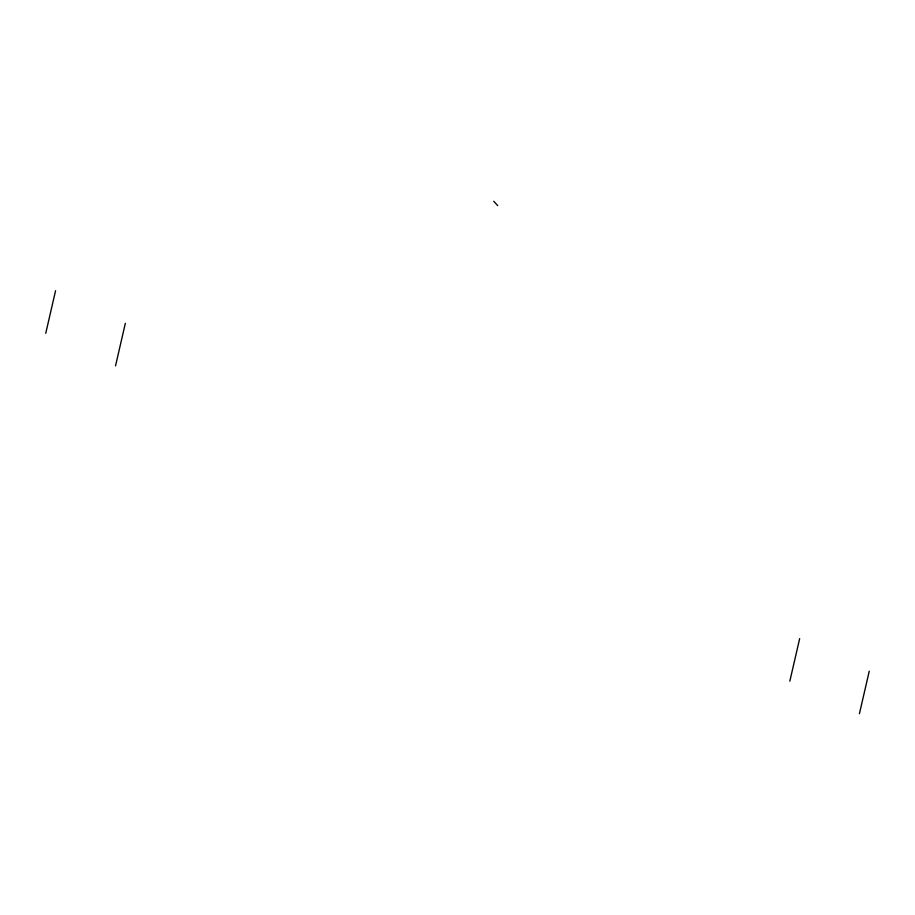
<?xml version="1.0" encoding="UTF-8"?>
<svg xmlns="http://www.w3.org/2000/svg" width="915" height="915" viewBox="0 0 915 915"><rect width="100%" height="100%" fill="white"/><g stroke="black" fill="none" stroke-linecap="round" stroke-linejoin="round"><path stroke-width="1.37" d="M45.75 333.266L55.575 290.707M115.519 365.886L125.344 323.327M789.828 681.183L799.664 638.624M859.425 713.723L869.25 671.164M493.757 201.277L497.703 205.623"/></g></svg>
